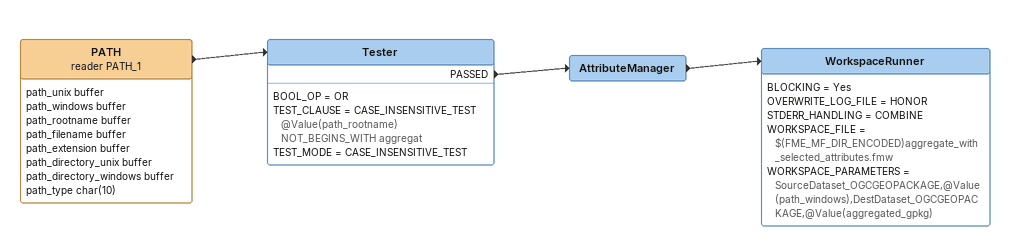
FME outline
PATH (reader PATH_1)
    attributes: path_unix buffer, path_windows buffer, path_rootname buffer, path_filename buffer, path_extension buffer, path_directory_unix buffer, path_directory_windows buffer, path_type char(10)
    -> Tester
Tester
    BOOL_OP = OR
    TEST_CLAUSE = CASE_INSENSITIVE_TEST @Value(path_rootname) NOT_BEGINS_WITH aggregat
    TEST_MODE = CASE_INSENSITIVE_TEST
    PASSED -> AttributeManager
AttributeManager
    -> WorkspaceRunner
WorkspaceRunner
    BLOCKING = Yes
    OVERWRITE_LOG_FILE = HONOR
    STDERR_HANDLING = COMBINE
    WORKSPACE_FILE = $(FME_MF_DIR_ENCODED)aggregate_with_selected_attributes.fmw
    WORKSPACE_PARAMETERS = SourceDataset_OGCGEOPACKAGE,@Value(path_windows),DestDataset_OGCGEOPACKAGE,@Value(aggregated_gpkg)
